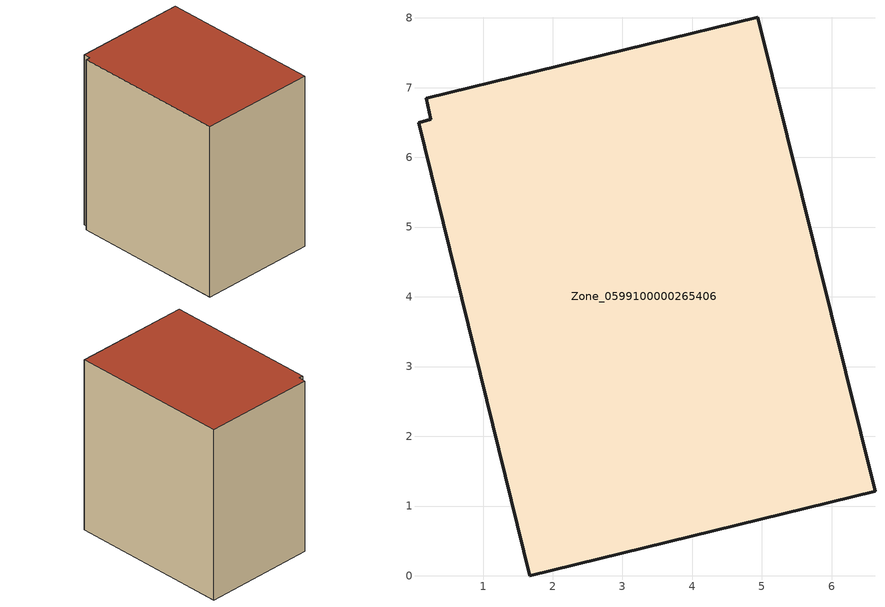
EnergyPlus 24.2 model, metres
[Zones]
Zone_0599100000265406
 floor ground (C_G): 0.19,6.84 4.94,8.01 6.62,1.21 1.67,0 0.07,6.5 0.25,6.54 z0
 wall outside (C_F): 6.62,1.21 4.94,8.01 0.19,6.84 0.25,6.54 0.07,6.5 1.67,0 6.62,1.21 z0:7.71
 roof outside (C_R): 4.94,8.01 0.19,6.84 0.25,6.54 0.07,6.5 1.67,0 6.62,1.21 z7.71
[BUILDING]
Pand.0599100000265406: North Axis=0; Terrain=City; Loads Convergence Tolerance Value=0.04; Temperature Convergence Tolerance Value=0.4; Solar Distribution=FullExterior; Maximum Number of Warmup Days=25; Minimum Number of Warmup Days=1
[Site:Location]
Rotterdam.The.Hague.AP_ZH_NLD Design_Conditions: Latitude=51.96; Longitude=4.45; Time Zone=1; Elevation=-4.5
[SITE:GROUNDTEMPERATURE:BUILDINGSURFACE]
18, 18, 18, 18, 18, 18, 18, 18, 18, 18, 18, 18
[MATERIAL] Thermal Absorptance=0.9; Solar Absorptance=0.7; Visible Absorptance=0.7
Name | Roughness | Thickness | Conductivity | Density | Specific Heat
G.TC.1946 | MediumSmooth | 0.15 | 1 | 540 | 1210
F.TC.1946 | Rough | 0.3 | 0.857143 | 1920 | 840
R.TC.1946 | MediumRough | 0.2 | 0.909091 | 1500 | 1000
[CONSTRUCTION]
C_G: G.TC.1946
C_F: F.TC.1946
C_R: R.TC.1946
[ZONE]
Zone_0599100000265406: Type=1; Multiplier=1; Ceiling Height=Autocalculate; Volume=Autocalculate; Floor Area=autocalculate; Part of Total Floor Area=Yes
[ZONEINFILTRATION:DESIGNFLOWRATE]
Infil_Zone_0599100000265406: Zone or ZoneList or Space or SpaceList=Zone_0599100000265406; Schedule=AlwaysOn; Design Flow Rate Calculation Method=Flow/Area; Flow Rate per Floor Area=0.003; Constant Term Coefficient=1; Temperature Term Coefficient=0; Velocity Term Coefficient=0; Velocity Squared Term Coefficient=0
[HVACTEMPLATE:ZONE:IDEALLOADSAIRSYSTEM]
Zone_0599100000265406: Maximum Heating Supply Air Temperature=50; Minimum Cooling Supply Air Temperature=13; Maximum Heating Supply Air Humidity Ratio=0.0156; Minimum Cooling Supply Air Humidity Ratio=0.0077; Heating Limit=NoLimit; Cooling Limit=NoLimit; Dehumidification Control Type=ConstantSensibleHeatRatio; Cooling Sensible Heat Ratio=0.7; Dehumidification Setpoint=60; Humidification Control Type=None; Humidification Setpoint=30; Outdoor Air Method=None; Outdoor Air Flow Rate per Person=0.00944; Outdoor Air Flow Rate per Zone Floor Area=0; Outdoor Air Flow Rate per Zone=0; Demand Controlled Ventilation Type=None; Outdoor Air Economizer Type=NoEconomizer; Heat Recovery Type=None; Sensible Heat Recovery Effectiveness=0.7; Latent Heat Recovery Effectiveness=0.65
[ZONECONTROL:THERMOSTAT]
ThermostatControl_Zone_0599100000265406: Zone or ZoneList=Zone_0599100000265406; Control Type Schedule=DualSetpointControlType; Control 1=Thermostat_Zone_0599100000265406; Temperature Difference Between Cutout And Setpoint=0
[THERMOSTATSETPOINT:DUALSETPOINT]
Thermostat_Zone_0599100000265406: Heating Setpoint Temperature Schedule=HeatingSetpoint_Zone_0599100000265406; Cooling Setpoint Temperature Schedule=CoolingSetpoint_Zone_0599100000265406
[SCHEDULE:COMPACT]
HeatingSetpoint_Zone_0599100000265406: Through: 12/31, For: AllDays, Until: 24:00, 21
CoolingSetpoint_Zone_0599100000265406: Through: 12/31, For: AllDays, Until: 24:00, 24
DualSetpointControlType: Through: 12/31, For: AllDays, Until: 24:00, 4
AlwaysOn: Through: 12/31, For: AllDays, Until: 24:00, 1
